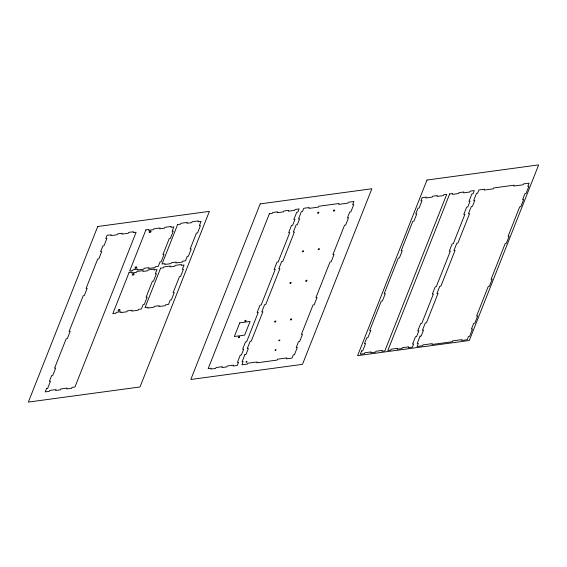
<?xml version="1.0" encoding="UTF-8"?>
<svg xmlns="http://www.w3.org/2000/svg" width="567" height="567" viewBox="0 0 567 567"><rect width="100%" height="100%" fill="white"/><g stroke="black" fill="none" stroke-linecap="round" stroke-linejoin="round"><path stroke-width="0.85" d="M278.914 340.498C280.048 341.653 280.311 338.761 278.914 340.498M275.101 350.144C276.164 351.342 276.554 348.414 275.101 350.144M246.128 361.959C247.155 363.178 247.602 360.243 246.128 361.959M97.73 226.502L28.35 402.095L140.014 386.963L209.393 211.371L97.73 226.502M46.48 388.664L45.204 391.882L49.301 391.329L49.648 390.45L55.977 389.593L55.63 390.472L60.471 389.82L60.818 388.941L67.14 388.083L66.793 388.962L71.633 388.303L71.981 387.424L74.957 387.02L136.123 232.208L133.146 232.612L133.493 231.733L128.659 232.392L128.312 233.271L121.983 234.128L122.33 233.25L117.489 233.902L117.142 234.781L110.813 235.638L111.16 234.759L107.071 235.319L105.795 238.537L106.915 238.381L104.023 245.702L102.903 245.851L100.593 251.705L101.713 251.557L98.821 258.871L97.701 259.02L86.085 288.433L87.198 288.284L84.306 295.598L83.193 295.747L69.082 331.454L70.202 331.298L67.31 338.619L66.19 338.768L54.574 368.181L55.686 368.026L52.802 375.347L51.682 375.496L49.372 381.35L50.484 381.201L47.593 388.515L46.48 388.664M129.078 272.5L112.812 313.679L115.788 313.275L116.136 312.389L120.969 311.744L120.629 312.623L126.951 311.765L127.299 310.886L132.139 310.227L131.792 311.106L138.121 310.248L138.468 309.369L141.445 308.965L143.182 304.578L144.294 304.429L147.186 297.108L146.066 297.264L152.403 281.246L153.515 281.09L156.407 273.776L155.287 273.925L157.024 269.538L154.047 269.942L154.387 269.077L148.058 269.935L147.718 270.799L142.877 271.451L143.224 270.587L136.895 271.444L136.555 272.309L131.714 272.968L132.054 272.103L129.078 272.5M145.917 229.89L129.645 271.061L132.628 270.657L132.976 269.772L137.809 269.127L137.462 270.005L143.791 269.148L144.138 268.269L148.979 267.61L148.632 268.489L154.961 267.631L155.308 266.752L158.285 266.348L160.014 261.961L161.134 261.812L164.026 254.491L162.906 254.647L169.235 238.629L170.355 238.473L173.247 231.159L172.127 231.308L173.863 226.92L170.887 227.324L171.227 226.46L164.898 227.317L164.558 228.182L159.717 228.834L160.057 227.969L153.735 228.827L153.388 229.692L148.554 230.351L148.894 229.486L145.917 229.89M177.62 224.56L162.042 263.988L165.018 263.584L164.671 264.463L171 263.605L171.347 262.727L176.188 262.074L175.841 262.953L182.17 262.096L182.517 261.217L185.494 260.813L187.223 256.426L188.343 256.27L191.235 248.956L190.115 249.104L196.444 233.087L197.564 232.938L200.456 225.616L199.336 225.772L201.072 221.378L198.096 221.782L198.443 220.91L192.114 221.761L191.766 222.64L186.926 223.299L187.273 222.42L180.944 223.278L180.597 224.156L177.62 224.56M160.617 268.17L145.039 307.605L148.015 307.201L147.668 308.079L153.997 307.222L154.344 306.343L159.185 305.684L158.838 306.563L165.16 305.705L165.507 304.826L168.491 304.422L170.22 300.035L171.34 299.886L174.232 292.565L173.112 292.721L179.441 276.696L180.561 276.547L183.453 269.233L182.333 269.382L184.069 264.995L181.093 265.399L181.44 264.52L175.111 265.377L174.764 266.256L169.923 266.908L170.27 266.029L163.941 266.887L163.594 267.766L160.617 268.17M260.196 203.886L190.817 379.479L302.48 364.347L371.86 188.754L260.196 203.886M269.36 213.78L208.188 368.593L211.172 368.189L210.825 369.067L215.658 368.415L216.006 367.536L222.335 366.679L221.988 367.558L226.828 366.899L227.176 366.02L233.505 365.162L233.157 366.041L237.247 365.488L238.523 362.27L237.403 362.419L240.295 355.105L241.414 354.949L243.725 349.102L242.605 349.251L245.497 341.936L246.617 341.781L258.233 312.374L257.12 312.523L260.012 305.209L261.125 305.053L275.236 269.353L274.116 269.502L277.008 262.188L278.121 262.039L289.744 232.626L288.624 232.775L291.516 225.46L292.636 225.312L294.946 219.457L293.834 219.606L296.718 212.292L297.838 212.136L299.107 208.918L295.017 209.471L294.67 210.35L288.341 211.208L288.688 210.329L283.847 210.988L283.5 211.867L277.178 212.724L277.518 211.845L272.684 212.497L272.337 213.376L269.36 213.78M239.756 322.85L234.355 336.522L244.668 335.125L250.068 321.454L239.756 322.85M244.951 354.474L242.059 361.789L243.172 361.64L241.903 364.857L247.488 364.099L247.836 363.22L257.135 361.959L256.794 362.837L277.164 360.08L277.511 359.202L286.817 357.94L286.47 358.819L292.055 358.06L293.323 354.843L294.443 354.694L297.335 347.373L296.215 347.528L298.533 341.674L299.645 341.525L302.537 334.204L301.417 334.36L313.041 304.947L314.161 304.791L317.045 297.477L315.932 297.632L330.037 261.926L331.156 261.777L334.048 254.455L332.928 254.611L344.552 225.198L345.664 225.049L348.556 217.728L347.443 217.884L349.754 212.03L350.867 211.881L353.758 204.559L352.646 204.715L353.914 201.491L348.329 202.249L347.982 203.128L338.676 204.389L339.023 203.51L318.654 206.275L318.307 207.146L309.001 208.408L309.348 207.536L303.763 208.287L302.487 211.505L301.375 211.661L298.483 218.975L299.603 218.827L297.285 224.681L296.172 224.83L293.281 232.144L294.393 231.995L282.777 261.408L281.657 261.557L278.773 268.871L279.885 268.723L265.781 304.422L264.661 304.578L261.77 311.893L262.89 311.744L251.266 341.15L250.153 341.306L247.262 348.62L248.374 348.471L246.064 354.325L244.951 354.474M426.986 180.037L357.607 355.629L469.27 340.498L538.65 164.905L426.986 180.037M361.569 350.994L360.3 354.212L364.39 353.652L364.737 352.78L371.066 351.923L370.719 352.794L375.56 352.142L375.907 351.264L382.229 350.406L381.889 351.285L384.865 350.881L446.725 194.311L443.748 194.715L443.401 195.594L437.072 196.451L437.419 195.572L432.578 196.232L432.231 197.11L425.902 197.968L426.249 197.089L422.16 197.642L420.884 200.86L422.004 200.711L419.112 208.025L417.992 208.174L415.682 214.028L416.802 213.879L413.91 221.194L412.79 221.35L401.174 250.756L402.286 250.607L399.395 257.921L398.282 258.077L384.171 293.777L385.291 293.628L382.399 300.942L381.286 301.091L369.663 330.504L370.783 330.355L367.891 337.67L366.771 337.819L364.461 343.673L365.573 343.524L362.689 350.838L361.569 350.994M449.702 193.907L387.842 350.477L390.819 350.073L391.166 349.194L397.495 348.336L397.148 349.215L401.982 348.563L402.329 347.684L408.658 346.827L408.311 347.706L412.407 347.146L413.676 343.928L412.563 344.084L415.455 336.763L416.568 336.614L418.885 330.759L417.766 330.908L420.657 323.594L421.77 323.445L433.394 294.032L432.274 294.181L435.165 286.867L436.285 286.718L450.389 251.011L449.277 251.167L452.161 243.845L453.281 243.697L464.905 214.283L463.785 214.439L466.676 207.118L467.789 206.969L470.107 201.115L468.987 201.271L471.879 193.949L472.998 193.801L474.267 190.583L470.171 191.136L469.823 192.015L463.501 192.872L463.849 191.993L459.008 192.645L458.66 193.524L452.331 194.382L452.679 193.503L449.702 193.907M420.104 336.132L417.213 343.453L418.333 343.297L417.057 346.515L422.642 345.764L422.989 344.885L432.295 343.623L431.948 344.502L452.324 341.738L452.672 340.859L461.977 339.605L461.63 340.476L467.215 339.725L468.484 336.5L469.604 336.351L472.488 329.037L471.375 329.186L473.686 323.332L474.806 323.183L477.697 315.869L476.578 316.017L488.201 286.604L489.314 286.455L492.206 279.141L491.086 279.29L505.197 243.583L506.31 243.434L509.201 236.12L508.089 236.269L519.705 206.856L520.825 206.707L523.717 199.393L522.597 199.541L524.907 193.687L526.027 193.538L528.919 186.224L527.799 186.373L529.075 183.155L523.49 183.914L523.143 184.785L513.837 186.047L514.184 185.175L493.807 187.932L493.46 188.811L484.154 190.073L484.502 189.194L478.924 189.952L477.648 193.17L476.535 193.319L473.643 200.64L474.756 200.484L472.446 206.338L471.326 206.487L468.441 213.809L469.554 213.653L457.93 243.066L456.818 243.215L453.926 250.536L455.046 250.38L440.935 286.087L439.822 286.236L436.93 293.55L438.043 293.401L426.427 322.814L425.307 322.963L422.415 330.285L423.535 330.129L421.224 335.983L420.104 336.132M135.91 267.022L135.655 267.135A1.063 0.595 -29.6 0 0 135.166 268.361A1.063 0.595 -29.6 0 0 136.782 267.645A1.063 0.595 -29.6 0 0 135.91 267.022M119.07 309.639L118.822 309.752A1.063 0.595 -29.6 0 0 118.326 310.978A1.063 0.595 -29.6 0 0 119.949 310.262A1.063 0.595 -29.6 0 0 119.07 309.639M150.113 231.159L149.858 231.265A1.063 0.602 -29.6 0 0 149.298 232.498A1.063 0.602 -29.6 0 0 150.935 231.825A1.063 0.602 -29.6 0 0 150.113 231.159M133.273 273.776L133.018 273.882A1.063 0.602 -29.6 0 0 132.465 275.115A1.063 0.602 -29.6 0 0 134.095 274.442A1.063 0.602 -29.6 0 0 133.273 273.776M333.935 210.988A0.723 0.411 -29.4 0 0 334.714 210.144A0.723 0.411 -29.4 0 0 333.587 210.364A0.723 0.411 -29.4 0 0 333.935 210.988M317.967 213.149A0.723 0.411 -29.4 0 0 318.923 212.384A0.723 0.411 -29.4 0 0 317.896 212.398A0.723 0.411 -29.4 0 0 317.967 213.149M275.08 321.999A0.723 0.411 -29.4 0 0 275.888 321.17A0.723 0.411 -29.4 0 0 274.775 321.361A0.723 0.411 -29.4 0 0 275.08 321.999M290.892 319.859A0.723 0.411 -29.4 0 0 291.707 319.03A0.723 0.411 -29.4 0 0 290.602 319.207A0.723 0.411 -29.4 0 0 290.892 319.859M318.519 249.636A0.723 0.411 -29.4 0 0 319.476 248.87A0.723 0.411 -29.4 0 0 318.448 248.885A0.723 0.411 -29.4 0 0 318.519 249.636M302.743 251.776A0.723 0.411 -29.4 0 0 303.657 250.99A0.723 0.411 -29.4 0 0 302.601 251.053A0.723 0.411 -29.4 0 0 302.743 251.776M306.145 281.232A0.723 0.411 -29.4 0 0 306.974 280.403A0.723 0.411 -29.4 0 0 305.868 280.566A0.723 0.411 -29.4 0 0 306.145 281.232M290.332 283.372A0.723 0.411 -29.4 0 0 291.154 282.543A0.723 0.411 -29.4 0 0 290.049 282.713A0.723 0.411 -29.4 0 0 290.332 283.372M238.785 337.677A0.723 0.411 -29.4 0 0 239.621 336.855A0.723 0.411 -29.4 0 0 238.516 337.011A0.723 0.411 -29.4 0 0 238.785 337.677M245.27 321.291A0.723 0.411 -29.4 0 0 246.092 320.461A0.723 0.411 -29.4 0 0 244.987 320.631A0.723 0.411 -29.4 0 0 245.27 321.291"/></g></svg>
